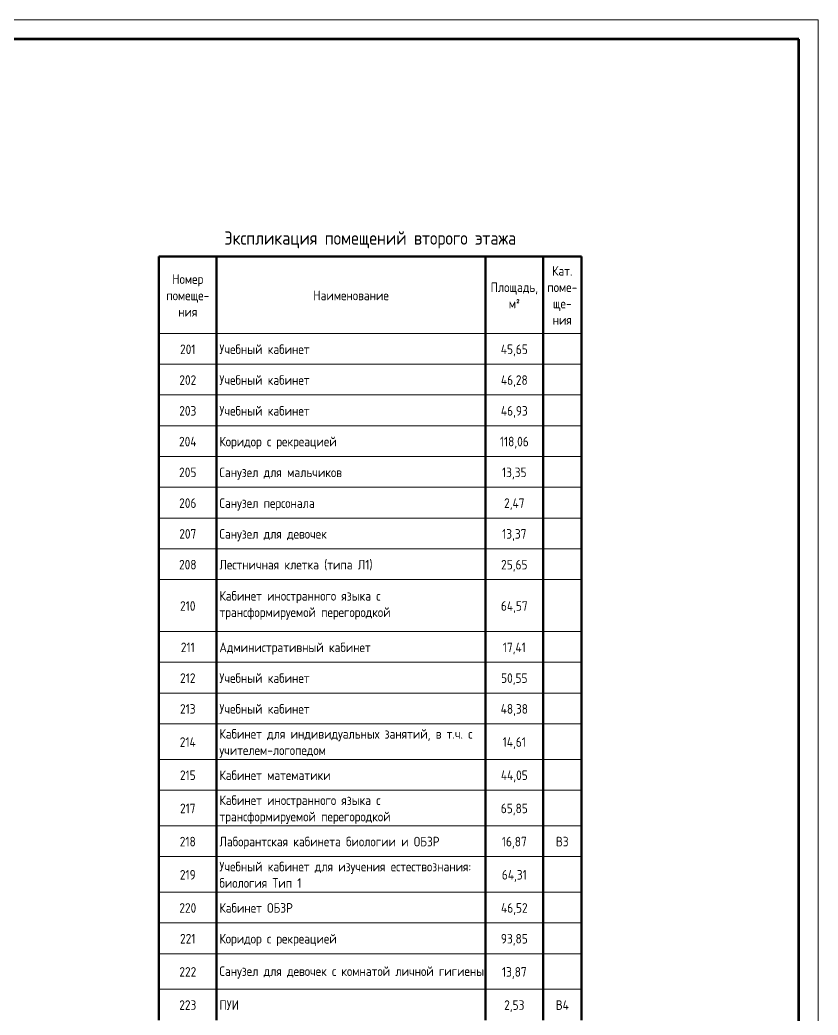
# Model space of a CAD drawing. Header units: millimetres. Extents: x -695119 to 412940, y -249585 to 622758.
# Drawn here: x 338310 to 359115, y 95210 to 121145 of the extents above; entities that cross this region are included whole.
import ezdxf

# ---------------------------------------------------------------- set-up
doc = ezdxf.new("R2010")
doc.units = ezdxf.units.MM
for name, color, linetype, lineweight in [('Графика спецификации', 7, 'Continuous', 20), ('Линии', 7, 'Continuous', 9), ('ОФ_рамка', 8, 'Continuous', 60), ('Тонкие линии', 7, 'Continuous', 18)]:
    doc.layers.add(name, color=color, linetype=linetype, lineweight=lineweight)
doc.styles.add('GOST Common_7', font='', dxfattribs={"width": 0.9, "height": 2.5})
doc.styles.add('GOST Common_8', font='', dxfattribs={"width": 0.9, "height": 2.5})
doc.styles.get('GOST Common_7').set_extended_font_data('GOST type B')
doc.styles.get('GOST Common_8').set_extended_font_data('GOST type B')

# ---------------------------------------------------------------- blocks, each defined once
blk = doc.blocks.new('А0')
at = {"layer": 'ОФ_рамка', "color": 0, "linetype": 'Continuous', "lineweight": 5, "ltscale": 100}
for points in [[(341068, -309617), (222168, -309617)], [(341068, -393717), (341068, -309617)]]:
    blk.add_lwpolyline(points, dxfattribs=at)
at = {"layer": 'ОФ_рамка', "color": 0, "linetype": 'Continuous', "ltscale": 100}
for points in [[(340568, -310117), (224168, -310117)], [(340568, -393217), (340568, -310117)]]:
    blk.add_lwpolyline(points, dxfattribs=at)
blk = doc.blocks.new('план 2 этажа')
at = {"layer": 'Линии', "color": 251, "lineweight": 50, "true_color": 0x636466}
for p, q in [((341936, 114978), (341936, 112973)), ((341936, 114978), (352948, 114978)), ((343436, 114978), (343436, 112973)), ((350447, 114978), (350447, 112973)), ((351947, 114978), (351947, 112973)), ((352947, 114978), (352947, 112973)), ((341936, 112973), (341936, 112172)), ((343436, 112973), (343436, 112172)), ((350447, 112973), (350447, 112172)), ((351947, 112973), (351947, 112172)), ((352947, 112973), (352947, 112172)), ((341936, 112172), (341936, 111370)), ((343436, 112172), (343436, 111370)), ((350447, 112172), (350447, 111370)), ((351947, 112172), (351947, 111370)), ((352947, 112172), (352947, 111370)), ((341936, 111370), (341936, 110568)), ((343436, 111370), (343436, 110568)), ((350447, 111370), (350447, 110568)), ((351947, 111370), (351947, 110568)), ((352947, 111370), (352947, 110568)), ((341936, 110568), (341936, 109766)), ((343436, 110568), (343436, 109766)), ((350447, 110568), (350447, 109766)), ((351947, 110568), (351947, 109766)), ((352947, 110568), (352947, 109766)), ((341936, 109766), (341936, 108964)), ((343436, 109766), (343436, 108964)), ((350447, 109766), (350447, 108964)), ((351947, 109766), (351947, 108964)), ((352947, 109766), (352947, 108964)), ((341936, 108964), (341936, 108162)), ((343436, 108964), (343436, 108162)), ((350447, 108964), (350447, 108162)), ((351947, 108964), (351947, 108162)), ((352947, 108964), (352947, 108162)), ((341936, 108162), (341936, 107361)), ((343436, 108162), (343436, 107361)), ((350447, 108162), (350447, 107361)), ((351947, 108162), (351947, 107361)), ((352947, 108162), (352947, 107361)), ((341936, 107361), (341936, 106559)), ((343436, 107361), (343436, 106559)), ((350447, 107361), (350447, 106559)), ((351947, 107361), (351947, 106559)), ((352947, 107361), (352947, 106559)), ((341936, 106559), (341936, 105205)), ((341936, 106559), (341936, 105757)), ((343436, 106559), (343436, 105205)), ((343436, 106559), (343436, 105757)), ((350447, 106559), (350447, 105205)), ((350447, 106559), (350447, 105757)), ((351947, 106559), (351947, 105205)), ((351947, 106559), (351947, 105757)), ((352947, 106559), (352947, 105205)), ((352947, 106559), (352947, 105757)), ((341936, 105205), (341936, 104403)), ((343436, 105205), (343436, 104403)), ((350447, 105205), (350447, 104403)), ((351947, 105205), (351947, 104403)), ((352947, 105205), (352947, 104403)), ((341936, 104403), (341936, 103602)), ((343436, 104403), (343436, 103602)), ((350447, 104403), (350447, 103602)), ((351947, 104403), (351947, 103602)), ((352947, 104403), (352947, 103602)), ((341936, 103602), (341936, 102800)), ((343436, 103602), (343436, 102800)), ((350447, 103602), (350447, 102800)), ((351947, 103602), (351947, 102800)), ((352947, 103602), (352947, 102800)), ((341936, 102800), (341936, 101872)), ((343436, 102800), (343436, 101872)), ((350447, 102800), (350447, 101872)), ((351947, 102800), (351947, 101872)), ((352947, 102800), (352947, 101872)), ((341936, 101872), (341936, 101071)), ((341936, 101872), (341936, 101071)), ((343436, 101872), (343436, 101071)), ((343436, 101872), (343436, 101071)), ((350447, 101872), (350447, 101071)), ((350447, 101872), (350447, 101071)), ((351947, 101872), (351947, 101071)), ((351947, 101872), (351947, 101071)), ((352947, 101872), (352947, 101071)), ((352947, 101872), (352947, 101071)), ((341936, 101071), (341936, 100143)), ((343436, 101071), (343436, 100143)), ((350447, 101071), (350447, 100143)), ((351947, 101071), (351947, 100143)), ((352947, 101071), (352947, 100143)), ((341936, 100143), (341936, 99341)), ((343436, 100143), (343436, 99341)), ((350447, 100143), (350447, 99341)), ((351947, 100143), (351947, 99341)), ((352947, 100143), (352947, 99341)), ((341936, 99341), (341936, 98414)), ((343436, 99341), (343436, 98414)), ((350447, 99341), (350447, 98414)), ((351947, 99341), (351947, 98414)), ((352947, 99341), (352947, 98414)), ((341936, 98414), (341936, 97612)), ((343436, 98414), (343436, 97612)), ((350447, 98414), (350447, 97612)), ((351947, 98414), (351947, 97612)), ((352947, 98414), (352947, 97612)), ((341936, 97612), (341936, 96810)), ((343436, 97612), (343436, 96810)), ((350447, 97612), (350447, 96810)), ((351947, 97612), (351947, 96810)), ((352947, 97612), (352947, 96810)), ((341936, 96810), (341936, 95883)), ((343436, 96810), (343436, 95883)), ((350447, 96810), (350447, 95883)), ((351947, 96810), (351947, 95883)), ((352947, 96810), (352947, 95883)), ((341936, 95883), (341936, 95081)), ((343436, 95883), (343436, 95081)), ((350447, 95883), (350447, 95081)), ((351947, 95883), (351947, 95081)), ((352947, 95883), (352947, 95081))]:
    blk.add_line(p, q, dxfattribs=at)
at = {"layer": 'Линии', "color": 251, "lineweight": 20, "true_color": 0x636466}
for p, q in [((343436, 112973), (341936, 112973)), ((350447, 112973), (343436, 112973)), ((351947, 112973), (350447, 112973)), ((352947, 112973), (351947, 112973)), ((343436, 112172), (341936, 112172)), ((350447, 112172), (343436, 112172)), ((351947, 112172), (350447, 112172)), ((352947, 112172), (351947, 112172)), ((343436, 111370), (341936, 111370)), ((350447, 111370), (343436, 111370)), ((351947, 111370), (350447, 111370)), ((352947, 111370), (351947, 111370)), ((343436, 110568), (341936, 110568)), ((350447, 110568), (343436, 110568)), ((351947, 110568), (350447, 110568)), ((352947, 110568), (351947, 110568)), ((343436, 109766), (341936, 109766)), ((350447, 109766), (343436, 109766)), ((351947, 109766), (350447, 109766)), ((352947, 109766), (351947, 109766)), ((343436, 108964), (341936, 108964)), ((350447, 108964), (343436, 108964)), ((351947, 108964), (350447, 108964)), ((352947, 108964), (351947, 108964)), ((343436, 108162), (341936, 108162)), ((350447, 108162), (343436, 108162)), ((351947, 108162), (350447, 108162)), ((352947, 108162), (351947, 108162)), ((343436, 107361), (341936, 107361)), ((350447, 107361), (343436, 107361)), ((351947, 107361), (350447, 107361)), ((352947, 107361), (351947, 107361)), ((343436, 106559), (341936, 106559)), ((343436, 106559), (341936, 106559)), ((350447, 106559), (343436, 106559)), ((350447, 106559), (343436, 106559)), ((351947, 106559), (350447, 106559)), ((351947, 106559), (350447, 106559)), ((352947, 106559), (351947, 106559)), ((352947, 106559), (351947, 106559)), ((343436, 105205), (341936, 105205)), ((350447, 105205), (343436, 105205)), ((351947, 105205), (350447, 105205)), ((352947, 105205), (351947, 105205)), ((343436, 104403), (341936, 104403)), ((350447, 104403), (343436, 104403)), ((351947, 104403), (350447, 104403)), ((352947, 104403), (351947, 104403)), ((343436, 103602), (341936, 103602)), ((350447, 103602), (343436, 103602)), ((351947, 103602), (350447, 103602)), ((352947, 103602), (351947, 103602)), ((343436, 102800), (341936, 102800)), ((350447, 102800), (343436, 102800)), ((351947, 102800), (350447, 102800)), ((352947, 102800), (351947, 102800)), ((343436, 101872), (341936, 101872)), ((350447, 101872), (343436, 101872)), ((351947, 101872), (350447, 101872)), ((352947, 101872), (351947, 101872)), ((343436, 101071), (341936, 101071)), ((343436, 101071), (341936, 101071)), ((350447, 101071), (343436, 101071)), ((350447, 101071), (343436, 101071)), ((351947, 101071), (350447, 101071)), ((351947, 101071), (350447, 101071)), ((352947, 101071), (351947, 101071)), ((352947, 101071), (351947, 101071)), ((343436, 100143), (341936, 100143)), ((350447, 100143), (343436, 100143)), ((351947, 100143), (350447, 100143)), ((352947, 100143), (351947, 100143)), ((343436, 99341), (341936, 99341)), ((350447, 99341), (343436, 99341)), ((351947, 99341), (350447, 99341)), ((352947, 99341), (351947, 99341)), ((343436, 98414), (341936, 98414)), ((350447, 98414), (343436, 98414)), ((351947, 98414), (350447, 98414)), ((352947, 98414), (351947, 98414)), ((343436, 97612), (341936, 97612)), ((350447, 97612), (343436, 97612)), ((351947, 97612), (350447, 97612)), ((352947, 97612), (351947, 97612)), ((343436, 96810), (341936, 96810)), ((350447, 96810), (343436, 96810)), ((351947, 96810), (350447, 96810)), ((352947, 96810), (351947, 96810)), ((343436, 95883), (341936, 95883)), ((350447, 95883), (343436, 95883)), ((351947, 95883), (350447, 95883)), ((352947, 95883), (351947, 95883))]:
    blk.add_line(p, q, dxfattribs=at)
at = {"layer": 'Тонкие линии', "color": 251, "lineweight": 20, "true_color": 0x636466}
blk.add_line((352948, 114978), (352948, 112973), dxfattribs=at)
at = {"layer": 'Графика спецификации', "color": 251, "true_color": 0x636466, "line_spacing_factor": 1.022761}
for s, insert, char_height, width, attachment_point, style in [('Экспликация помещений второго этажа', (347442, 115637), 350, 9308.72, 2, 'GOST Common_8'), ('Кат.\\Pпоме-\\Pще-\\Pния', (352447, 114729), 250, 962.45, 2, 'GOST Common_7'), ('Номер\\Pпомеще-\\Pния', (342686, 114515), 250, 1418.03, 2, 'GOST Common_7'), ('Площадь,\\Pм\\fGOST Common|b0|i0|c238|p34|;\\W.9;²', (351197, 114302), 250, 1538.71, 2, 'GOST Common_7'), ('Наименование', (346941, 114089), 250, 2353.32, 2, 'GOST Common_7'), ('201', (342686, 112686), 250, 509.89, 2, 'GOST Common_7'), ('Учебный кабинет', (343511, 112686), 250, 4969.12, 1, 'GOST Common_7'), ('45,65', (351197, 112686), 250, 868.92, 2, 'GOST Common_7'), ('202', (342686, 111884), 250, 561.18, 2, 'GOST Common_7'), ('Учебный кабинет', (343511, 111884), 250, 4969.12, 1, 'GOST Common_7'), ('46,28', (351197, 111884), 250, 868.92, 2, 'GOST Common_7'), ('203', (342686, 111082), 250, 561.18, 2, 'GOST Common_7'), ('Учебный кабинет', (343511, 111082), 250, 4969.12, 1, 'GOST Common_7'), ('46,93', (351197, 111082), 250, 868.92, 2, 'GOST Common_7'), ('204', (342686, 110281), 250, 588.33, 2, 'GOST Common_7'), ('Коридор с рекреацией', (343511, 110281), 250, 6936.46, 1, 'GOST Common_7'), ('118,06', (351197, 110281), 250, 868.92, 2, 'GOST Common_7'), ('205', (342686, 109479), 250, 561.18, 2, 'GOST Common_7'), ('Санузел для мальчиков', (343511, 109479), 250, 6752.21, 1, 'GOST Common_7'), ('13,35', (351197, 109479), 250, 790.47, 2, 'GOST Common_7'), ('206', (342686, 108677), 250, 561.18, 2, 'GOST Common_7'), ('Санузел персонала', (343511, 108677), 250, 3131.72, 1, 'GOST Common_7'), ('2,47', (351197, 108677), 250, 681.86, 2, 'GOST Common_7'), ('207', (342686, 107875), 250, 561.18, 2, 'GOST Common_7'), ('Санузел для девочек', (343511, 107875), 250, 6323.79, 1, 'GOST Common_7'), ('13,37', (351197, 107875), 250, 790.47, 2, 'GOST Common_7'), ('208', (342686, 107073), 250, 561.18, 2, 'GOST Common_7'), ('Лестничная клетка (типа Л1)', (343511, 107073), 250, 4836.37, 1, 'GOST Common_7'), ('25,65', (351197, 107073), 250, 841.76, 2, 'GOST Common_7'), ('Кабинет иностранного языка с\\Pтрансформируемой перегородкой', (343511, 106260), 250, 7370.71, 1, 'GOST Common_7'), ('210', (342686, 105996), 250, 509.89, 2, 'GOST Common_7'), ('64,57', (351197, 105996), 250, 868.92, 2, 'GOST Common_7'), ('211', (342686, 104918), 250, 458.6, 2, 'GOST Common_7'), ('Административный кабинет', (343511, 104918), 250, 7977.15, 1, 'GOST Common_7'), ('17,41', (351197, 104918), 250, 766.34, 2, 'GOST Common_7'), ('212', (342686, 104116), 250, 509.89, 2, 'GOST Common_7'), ('Учебный кабинет', (343511, 104116), 250, 4969.12, 1, 'GOST Common_7'), ('50,55', (351197, 104116), 250, 841.76, 2, 'GOST Common_7'), ('213', (342686, 103314), 250, 509.89, 2, 'GOST Common_7'), ('Учебный кабинет', (343511, 103314), 250, 4969.12, 1, 'GOST Common_7'), ('48,38', (351197, 103314), 250, 868.92, 2, 'GOST Common_7'), ('214', (342686, 102450), 250, 537.04, 2, 'GOST Common_7'), ('Кабинет для индивидуальных занятий, в т.ч. с\\Pучителем-логопедом', (343511, 102663), 250, 7627.17, 1, 'GOST Common_7'), ('14,61', (351197, 102450), 250, 766.34, 2, 'GOST Common_7'), ('215', (342686, 101585), 250, 509.89, 2, 'GOST Common_7'), ('Кабинет математики', (343511, 101585), 250, 3599.37, 1, 'GOST Common_7'), ('44,05', (351197, 101585), 250, 896.07, 2, 'GOST Common_7'), ('Кабинет иностранного языка с\\Pтрансформируемой перегородкой', (343511, 100934), 250, 5497.11, 1, 'GOST Common_7'), ('217', (342686, 100721), 250, 509.89, 2, 'GOST Common_7'), ('65,85', (351197, 100721), 250, 841.76, 2, 'GOST Common_7'), ('218', (342686, 99856), 250, 509.89, 2, 'GOST Common_7'), ('Лаборантская кабинета биологии и ОБЗР', (343511, 99856), 250, 6891, 1, 'GOST Common_7'), ('16,87', (351197, 99856), 250, 790.47, 2, 'GOST Common_7'), ('В3', (352447, 99856), 250, 401.27, 2, 'GOST Common_7'), ('Учебный кабинет для изучения естествознания:\\Pбиология Тип 1', (343511, 99204), 250, 7949.99, 1, 'GOST Common_7'), ('219', (342686, 98991), 250, 509.89, 2, 'GOST Common_7'), ('64,31', (351197, 98991), 250, 817.63, 2, 'GOST Common_7'), ('220', (342686, 98127), 250, 561.18, 2, 'GOST Common_7'), ('Кабинет ОБЗР', (343511, 98127), 250, 2356.34, 1, 'GOST Common_7'), ('46,52', (351197, 98127), 250, 868.92, 2, 'GOST Common_7'), ('221', (342686, 97325), 250, 509.89, 2, 'GOST Common_7'), ('Коридор с рекреацией', (343511, 97325), 250, 6936.46, 1, 'GOST Common_7'), ('93,85', (351197, 97325), 250, 868.92, 2, 'GOST Common_7'), ('Санузел для девочек с комнатой личной гигиены', (343511, 96479), 250, 7983.18, 1, 'GOST Common_7'), ('222', (342686, 96460), 250, 561.18, 2, 'GOST Common_7'), ('13,87', (351197, 96460), 250, 790.47, 2, 'GOST Common_7'), ('223', (342686, 95596), 250, 561.18, 2, 'GOST Common_7'), ('ПУИ', (343511, 95596), 250, 642.64, 1, 'GOST Common_7'), ('2,53', (351197, 95596), 250, 654.71, 2, 'GOST Common_7'), ('В4', (352447, 95596), 250, 428.42, 2, 'GOST Common_7')]:
    blk.add_mtext(s, dxfattribs=dict(at, insert=insert, char_height=char_height, width=width, attachment_point=attachment_point, style=style))

msp = doc.modelspace()

# ---------------------------------------------------------------- block references
msp.add_blockref('план 2 этажа', (0, 0))
at = {"layer": 'ОФ_рамка', "color": 0, "lineweight": -2}
msp.add_blockref('А0', (18047.034, 430761.986), dxfattribs=at)

doc.saveas('drawing.dxf')
